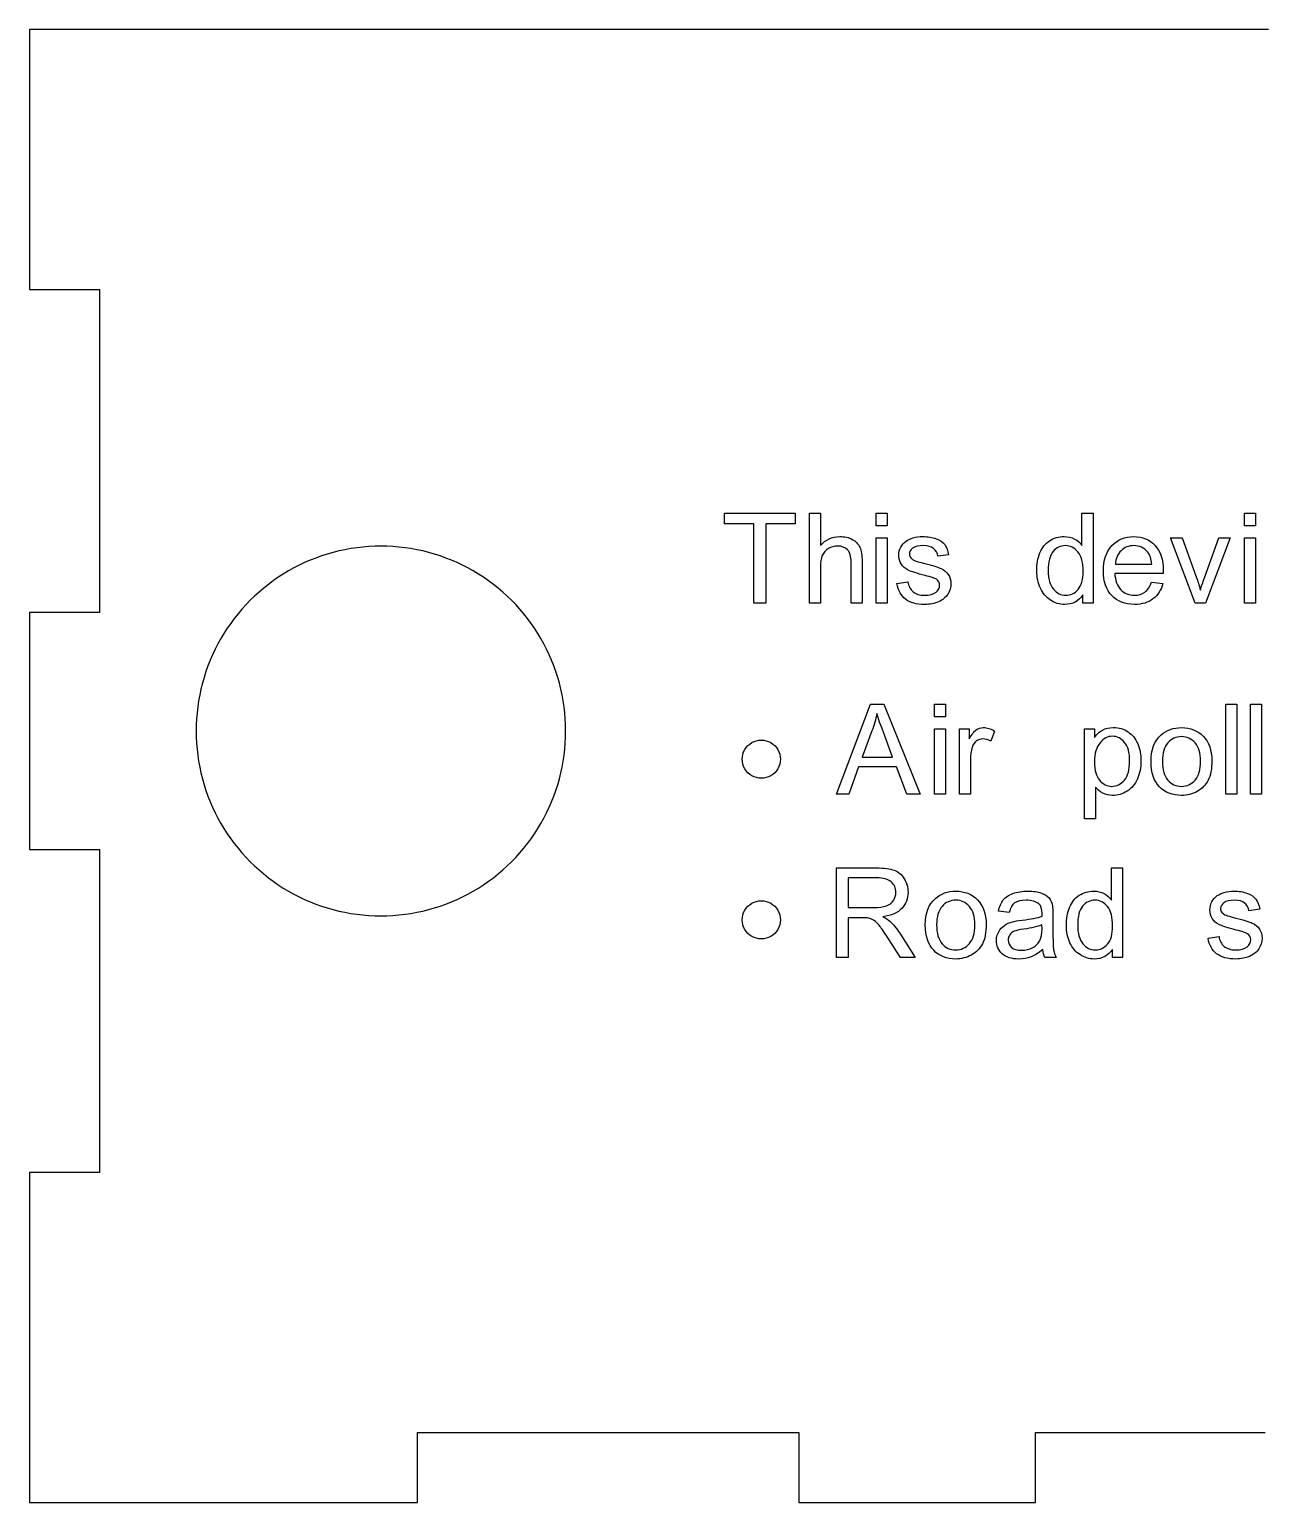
# Model space of a CAD drawing. Extents: x 42.8 to 139, y 87.8 to 151.
# Drawn here: x 42.8 to 95.8, y 87.8 to 151 of the extents above; entities that cross this region are included whole.
import ezdxf

# ---------------------------------------------------------------- set-up
doc = ezdxf.new("R2010")
doc.units = 0
doc.layers.get('0').update_dxf_attribs({"linetype": 'CONTINUOUS'})

msp = doc.modelspace()

# ---------------------------------------------------------------- linework, layer by layer
at = {"color": 7}
for p, q in [((59.340089, 150.981261), (42.840212, 150.981261)), ((42.840212, 150.981261), (42.840212, 139.831365)), ((75.989967, 150.981283), (59.340089, 150.981283)), ((59.340089, 150.981283), (59.340089, 150.981261)), ((75.989967, 150.981261), (75.989967, 150.981283)), ((85.839893, 150.981261), (75.989967, 150.981261)), ((95.989819, 150.981283), (85.839893, 150.981283)), ((85.839893, 150.981283), (85.839893, 150.981261)), ((42.840212, 139.831365), (45.840189, 139.831365)), ((45.840189, 139.831365), (45.840189, 125.981468)), ((45.840189, 125.981468), (42.840212, 125.981468)), ((42.840212, 125.981468), (42.840212, 115.831542)), ((42.840212, 115.831542), (45.840189, 115.831542)), ((45.840189, 115.831542), (45.840189, 101.981646)), ((45.840189, 101.981646), (42.840212, 101.981646)), ((42.840212, 101.981646), (42.840212, 87.83175)), ((59.490089, 87.83175), (59.490089, 90.831727)), ((59.490089, 90.831727), (75.839967, 90.831727)), ((75.839967, 90.831727), (75.839967, 87.83175)), ((85.989893, 87.83175), (85.989893, 90.831727)), ((85.989893, 90.831727), (95.839819, 90.831727)), ((42.840212, 87.83175), (59.490089, 87.83175)), ((75.839967, 87.83175), (85.989893, 87.83175))]:
    msp.add_line(p, q, dxfattribs=at)
at = {"color": 0}
for p, q in [((72.649415, 129.782929), (72.649415, 130.238929)), ((72.649415, 130.238929), (75.691415, 130.238929)), ((75.691415, 130.238929), (75.691415, 129.782929)), ((76.295415, 126.392929), (76.295415, 130.238929)), ((76.295415, 130.238929), (76.769415, 130.238929)), ((76.769415, 130.238929), (76.769415, 128.858929)), ((79.161415, 129.698929), (79.161415, 130.238929)), ((79.161415, 130.238929), (79.635415, 130.238929)), ((79.635415, 130.238929), (79.635415, 129.698929)), ((87.987415, 128.858929), (87.987415, 130.238929)), ((87.987415, 130.238929), (88.461415, 130.238929)), ((88.461415, 130.238929), (88.461415, 126.392929)), ((94.953415, 129.698929), (94.953415, 130.238929)), ((94.953415, 130.238929), (95.427415, 130.238929)), ((95.427415, 130.238929), (95.427415, 129.698929)), ((73.915415, 129.782929), (72.649415, 129.782929)), ((73.915415, 126.392929), (73.915415, 129.782929)), ((74.425415, 129.782929), (74.425415, 126.392929)), ((75.691415, 129.782929), (74.425415, 129.782929)), ((79.635415, 129.698929), (79.161415, 129.698929)), ((95.427415, 129.698929), (94.953415, 129.698929)), ((79.161415, 126.392929), (79.161415, 129.182929)), ((79.161415, 129.182929), (79.635415, 129.182929)), ((79.635415, 129.182929), (79.635415, 126.392929)), ((92.837415, 126.392929), (91.787415, 129.182929)), ((91.787415, 129.182929), (92.291415, 129.182929)), ((92.291415, 129.182929), (92.891415, 127.514929)), ((93.245415, 127.478929), (93.863415, 129.182929)), ((94.349415, 129.182929), (93.293415, 126.392929)), ((93.863415, 129.182929), (94.349415, 129.182929)), ((94.953415, 126.392929), (94.953415, 129.182929)), ((94.953415, 129.182929), (95.427415, 129.182929)), ((95.427415, 129.182929), (95.427415, 126.392929)), ((82.267415, 128.462929), (81.805415, 128.402929)), ((76.769415, 127.916929), (76.769415, 126.392929)), ((78.083415, 126.392929), (78.083415, 128.156929)), ((78.557415, 128.156929), (78.557415, 126.392929)), ((91.477415, 127.664929), (89.395415, 127.664929)), ((89.419415, 128.054929), (90.979415, 128.054929)), ((80.053415, 127.226929), (80.521415, 127.298929)), ((90.973415, 127.292929), (91.459415, 127.232929)), ((74.425415, 126.392929), (73.915415, 126.392929)), ((76.769415, 126.392929), (76.295415, 126.392929)), ((78.557415, 126.392929), (78.083415, 126.392929)), ((79.635415, 126.392929), (79.161415, 126.392929)), ((88.023415, 126.392929), (88.023415, 126.746929)), ((88.461415, 126.392929), (88.023415, 126.392929)), ((93.293415, 126.392929), (92.837415, 126.392929)), ((95.427415, 126.392929), (94.953415, 126.392929)), ((77.453616, 118.204157), (78.923616, 122.050157)), ((78.923616, 122.050157), (79.481616, 122.050157)), ((79.481616, 122.050157), (81.053616, 118.204157)), ((81.659549, 121.510157), (81.659549, 122.050157)), ((81.659549, 122.050157), (82.133549, 122.050157)), ((82.133549, 122.050157), (82.133549, 121.510157)), ((94.151616, 118.204157), (94.151616, 122.050157)), ((94.151616, 122.050157), (94.625616, 122.050157)), ((94.625616, 122.050157), (94.625616, 118.204157)), ((95.217616, 118.204157), (95.217616, 122.050157)), ((95.217616, 122.050157), (95.691616, 122.050157)), ((95.691616, 122.050157), (95.691616, 118.204157)), ((82.133549, 121.510157), (81.659549, 121.510157)), ((78.977616, 120.910157), (78.557616, 119.782157)), ((79.865616, 119.782157), (79.469616, 120.850157)), ((81.657616, 118.204157), (81.657616, 120.994157)), ((81.657616, 120.994157), (82.131616, 120.994157)), ((82.131616, 120.994157), (82.131616, 118.204157)), ((82.729616, 118.204157), (82.729616, 120.994157)), ((82.729616, 120.994157), (83.155616, 120.994157)), ((83.155616, 120.994157), (83.155616, 120.568157)), ((84.241616, 120.904157), (84.073616, 120.472157)), ((88.095616, 117.136157), (88.095616, 120.994157)), ((88.095616, 120.994157), (88.527616, 120.994157)), ((88.527616, 120.994157), (88.527616, 120.628157)), ((78.407616, 119.368157), (77.993616, 118.204157)), ((80.027616, 119.368157), (78.407616, 119.368157)), ((78.557616, 119.782157), (79.865616, 119.782157)), ((80.471616, 118.204157), (80.027616, 119.368157)), ((83.203616, 119.662157), (83.203616, 118.204157)), ((77.993616, 118.204157), (77.453616, 118.204157)), ((81.053616, 118.204157), (80.471616, 118.204157)), ((82.131616, 118.204157), (81.657616, 118.204157)), ((83.203616, 118.204157), (82.729616, 118.204157)), ((88.569616, 118.498157), (88.569616, 117.136157)), ((94.625616, 118.204157), (94.151616, 118.204157)), ((95.691616, 118.204157), (95.217616, 118.204157)), ((88.569616, 117.136157), (88.095616, 117.136157)), ((77.453616, 111.192742), (77.453616, 115.038742)), ((77.453616, 115.038742), (79.157616, 115.038742)), ((89.255616, 113.658742), (89.255616, 115.038742)), ((89.255616, 115.038742), (89.729616, 115.038742)), ((89.729616, 115.038742), (89.729616, 111.192742)), ((79.181616, 114.612742), (77.963616, 114.612742)), ((77.963616, 114.612742), (77.963616, 113.340742)), ((77.963616, 113.340742), (79.055616, 113.340742)), ((84.865616, 113.124742), (84.403616, 113.184742)), ((95.611616, 113.262742), (95.149616, 113.202742)), ((77.963616, 112.902742), (77.963616, 111.192742)), ((78.551616, 112.902742), (77.963616, 112.902742)), ((86.275616, 112.416742), (86.263616, 112.590742)), ((86.743616, 112.992742), (86.743616, 112.362742)), ((80.201616, 111.192742), (79.691616, 111.996742)), ((80.171616, 112.242742), (80.837616, 111.192742)), ((93.397616, 112.026742), (93.865616, 112.098742)), ((77.963616, 111.192742), (77.453616, 111.192742)), ((80.837616, 111.192742), (80.201616, 111.192742)), ((86.887616, 111.192742), (86.401616, 111.192742)), ((89.291616, 111.192742), (89.291616, 111.546742)), ((89.729616, 111.192742), (89.291616, 111.192742))]:
    msp.add_line(p, q, dxfattribs=at)
at = {"color": 4}
for points in [[(57.915189, 128.831283), (56.531695, 128.832795), (55.150075, 128.462591), (53.952689, 127.769534)], [(61.877689, 127.769534), (60.680304, 128.462591), (59.298684, 128.832795), (57.915189, 128.831283)], [(53.952689, 127.769534), (52.753792, 127.079096), (51.742376, 126.06768), (51.051938, 124.868783)], [(64.778441, 124.868783), (64.088002, 126.06768), (63.076587, 127.079096), (61.877689, 127.769534)], [(51.051938, 124.868783), (50.358882, 123.671397), (49.988678, 122.289778), (49.990189, 120.906283)], [(65.840189, 120.906283), (65.841701, 122.289778), (65.471497, 123.671397), (64.778441, 124.868783)], [(49.990189, 120.906283), (49.988678, 119.522788), (50.358882, 118.141169), (51.051938, 116.943783)], [(64.778441, 116.943783), (65.471497, 118.141169), (65.841701, 119.522788), (65.840189, 120.906283)], [(51.051938, 116.943783), (51.742376, 115.744886), (52.753792, 114.73347), (53.952689, 114.043032)], [(61.877689, 114.043032), (63.076587, 114.73347), (64.088002, 115.744886), (64.778441, 116.943783)], [(53.952689, 114.043032), (55.150075, 113.349975), (56.531695, 112.979771), (57.915189, 112.981283)], [(57.915189, 112.981283), (59.298684, 112.979771), (60.680304, 113.349975), (61.877689, 114.043032)]]:
    msp.add_open_spline(points, degree=3, dxfattribs=at)
at = {"color": 0}
for points in [[(76.769415, 128.858929), (76.985415, 129.110929), (77.261415, 129.242929), (77.597415, 129.242929)], [(77.501415, 128.834929), (77.363415, 128.834929), (77.231415, 128.798929), (77.111415, 128.726929)], [(77.933415, 128.672929), (77.831415, 128.780929), (77.687415, 128.834929), (77.501415, 128.834929)], [(77.597415, 129.242929), (77.801415, 129.242929), (77.981415, 129.206929), (78.137415, 129.122929)], [(78.137415, 129.122929), (78.281415, 129.038929), (78.389415, 128.924929), (78.461415, 128.780929)], [(80.215415, 128.786929), (80.275415, 128.888929), (80.353415, 128.978929), (80.449415, 129.050929)], [(80.449415, 129.050929), (80.521415, 129.098929), (80.617415, 129.146929), (80.749415, 129.188929)], [(81.193415, 128.852929), (80.977415, 128.852929), (80.821415, 128.816929), (80.725415, 128.744929)], [(80.749415, 129.188929), (80.875415, 129.224929), (81.013415, 129.242929), (81.157415, 129.242929)], [(81.157415, 129.242929), (81.373415, 129.242929), (81.571415, 129.212929), (81.739415, 129.146929)], [(81.619415, 128.732929), (81.523415, 128.810929), (81.379415, 128.852929), (81.193415, 128.852929)], [(81.739415, 129.146929), (81.901415, 129.086929), (82.021415, 129.002929), (82.105415, 128.894929)], [(82.105415, 128.894929), (82.183415, 128.786929), (82.237415, 128.642929), (82.267415, 128.462929)], [(86.187415, 128.540929), (86.277415, 128.768929), (86.415415, 128.942929), (86.601415, 129.062929)], [(86.601415, 129.062929), (86.781415, 129.182929), (86.991415, 129.242929), (87.219415, 129.242929)], [(87.273415, 128.852929), (87.063415, 128.852929), (86.889415, 128.768929), (86.745415, 128.594929)], [(87.219415, 129.242929), (87.387415, 129.242929), (87.537415, 129.206929), (87.669415, 129.134929)], [(87.813415, 128.582929), (87.669415, 128.762929), (87.489415, 128.852929), (87.273415, 128.852929)], [(87.669415, 129.134929), (87.801415, 129.068929), (87.903415, 128.978929), (87.987415, 128.858929)], [(88.909415, 127.766929), (88.909415, 128.234929), (89.029415, 128.594929), (89.269415, 128.852929)], [(89.269415, 128.852929), (89.509415, 129.110929), (89.827415, 129.242929), (90.211415, 129.242929)], [(90.211415, 128.852929), (89.995415, 128.852929), (89.815415, 128.780929), (89.665415, 128.636929)], [(90.211415, 129.242929), (90.583415, 129.242929), (90.883415, 129.116929), (91.123415, 128.864929)], [(90.799415, 128.582929), (90.649415, 128.762929), (90.451415, 128.852929), (90.211415, 128.852929)], [(91.123415, 128.864929), (91.357415, 128.612929), (91.477415, 128.252929), (91.477415, 127.790929)], [(76.847415, 128.432929), (76.799415, 128.312929), (76.769415, 128.138929), (76.769415, 127.916929)], [(77.111415, 128.726929), (76.991415, 128.654929), (76.901415, 128.558929), (76.847415, 128.432929)], [(78.083415, 128.156929), (78.083415, 128.390929), (78.035415, 128.564929), (77.933415, 128.672929)], [(78.461415, 128.780929), (78.521415, 128.642929), (78.557415, 128.432929), (78.557415, 128.156929)], [(80.131415, 128.438929), (80.131415, 128.558929), (80.155415, 128.678929), (80.215415, 128.786929)], [(80.233415, 128.066929), (80.167415, 128.174929), (80.131415, 128.300929), (80.131415, 128.438929)], [(80.725415, 128.744929), (80.635415, 128.672929), (80.587415, 128.588929), (80.587415, 128.492929)], [(80.587415, 128.492929), (80.587415, 128.432929), (80.605415, 128.378929), (80.647415, 128.330929)], [(80.647415, 128.330929), (80.683415, 128.282929), (80.743415, 128.240929), (80.827415, 128.204929)], [(80.827415, 128.204929), (80.875415, 128.192929), (81.013415, 128.150929), (81.247415, 128.084929)], [(81.805415, 128.402929), (81.787415, 128.540929), (81.727415, 128.648929), (81.619415, 128.732929)], [(86.049415, 127.784929), (86.049415, 128.060929), (86.091415, 128.312929), (86.187415, 128.540929)], [(86.745415, 128.594929), (86.607415, 128.426929), (86.535415, 128.156929), (86.535415, 127.784929)], [(88.035415, 127.748929), (88.035415, 128.126929), (87.963415, 128.402929), (87.813415, 128.582929)], [(89.665415, 128.636929), (89.521415, 128.492929), (89.437415, 128.300929), (89.419415, 128.054929)], [(90.979415, 128.054929), (90.961415, 128.282929), (90.901415, 128.462929), (90.799415, 128.582929)], [(80.539415, 127.802929), (80.407415, 127.862929), (80.305415, 127.952929), (80.233415, 128.066929)], [(81.259415, 127.574929), (80.911415, 127.658929), (80.671415, 127.736929), (80.539415, 127.802929)], [(81.247415, 128.084929), (81.583415, 128.000929), (81.817415, 127.928929), (81.949415, 127.868929)], [(81.745415, 127.412929), (81.685415, 127.454929), (81.523415, 127.508929), (81.259415, 127.574929)], [(81.949415, 127.868929), (82.081415, 127.808929), (82.183415, 127.724929), (82.255415, 127.616929)], [(82.255415, 127.616929), (82.327415, 127.508929), (82.369415, 127.376929), (82.369415, 127.214929)], [(86.205415, 127.028929), (86.103415, 127.244929), (86.049415, 127.496929), (86.049415, 127.784929)], [(86.535415, 127.784929), (86.535415, 127.430929), (86.607415, 127.166929), (86.763415, 126.986929)], [(87.819415, 126.974929), (87.963415, 127.142929), (88.035415, 127.400929), (88.035415, 127.748929)], [(89.269415, 126.710929), (89.029415, 126.956929), (88.909415, 127.310929), (88.909415, 127.766929)], [(89.395415, 127.664929), (89.407415, 127.364929), (89.497415, 127.130929), (89.653415, 126.962929)], [(91.477415, 127.790929), (91.477415, 127.766929), (91.477415, 127.724929), (91.477415, 127.664929)], [(80.419415, 126.560929), (80.227415, 126.704929), (80.107415, 126.926929), (80.053415, 127.226929)], [(80.521415, 127.298929), (80.545415, 127.118929), (80.623415, 126.974929), (80.743415, 126.872929)], [(81.727415, 126.854929), (81.829415, 126.938929), (81.883415, 127.046929), (81.883415, 127.166929)], [(81.883415, 127.166929), (81.883415, 127.268929), (81.841415, 127.352929), (81.745415, 127.412929)], [(82.369415, 127.214929), (82.369415, 127.058929), (82.327415, 126.914929), (82.231415, 126.770929)], [(86.637415, 126.518929), (86.451415, 126.638929), (86.307415, 126.806929), (86.205415, 127.028929)], [(86.763415, 126.986929), (86.907415, 126.812929), (87.087415, 126.722929), (87.291415, 126.722929)], [(87.291415, 126.722929), (87.495415, 126.722929), (87.675415, 126.806929), (87.819415, 126.974929)], [(89.653415, 126.962929), (89.809415, 126.806929), (90.001415, 126.722929), (90.241415, 126.722929)], [(90.685415, 126.860929), (90.805415, 126.944929), (90.901415, 127.088929), (90.973415, 127.292929)], [(91.459415, 127.232929), (91.387415, 126.950929), (91.243415, 126.728929), (91.033415, 126.566929)], [(92.891415, 127.514929), (92.951415, 127.334929), (93.011415, 127.142929), (93.071415, 126.950929)], [(93.071415, 126.950929), (93.107415, 127.094929), (93.167415, 127.274929), (93.245415, 127.478929)], [(81.247415, 126.332929), (80.887415, 126.332929), (80.611415, 126.404929), (80.419415, 126.560929)], [(80.743415, 126.872929), (80.857415, 126.776929), (81.025415, 126.722929), (81.241415, 126.722929)], [(81.241415, 126.722929), (81.457415, 126.722929), (81.619415, 126.764929), (81.727415, 126.854929)], [(81.835415, 126.446929), (81.661415, 126.374929), (81.463415, 126.332929), (81.247415, 126.332929)], [(82.231415, 126.770929), (82.141415, 126.632929), (82.009415, 126.524929), (81.835415, 126.446929)], [(87.243415, 126.332929), (87.027415, 126.332929), (86.823415, 126.392929), (86.637415, 126.518929)], [(88.023415, 126.746929), (87.849415, 126.470929), (87.591415, 126.332929), (87.243415, 126.332929)], [(90.235415, 126.332929), (89.827415, 126.332929), (89.509415, 126.458929), (89.269415, 126.710929)], [(91.033415, 126.566929), (90.829415, 126.410929), (90.559415, 126.332929), (90.235415, 126.332929)], [(90.241415, 126.722929), (90.409415, 126.722929), (90.559415, 126.764929), (90.685415, 126.860929)], [(79.193616, 121.654157), (79.139616, 121.402157), (79.067616, 121.156157), (78.977616, 120.910157)], [(79.469616, 120.850157), (79.349616, 121.174157), (79.253616, 121.438157), (79.193616, 121.654157)], [(83.155616, 120.568157), (83.263616, 120.766157), (83.359616, 120.898157), (83.455616, 120.958157)], [(83.455616, 120.958157), (83.545616, 121.018157), (83.647616, 121.054157), (83.755616, 121.054157)], [(83.755616, 121.054157), (83.911616, 121.054157), (84.073616, 121.006157), (84.241616, 120.904157)], [(88.527616, 120.628157), (88.623616, 120.766157), (88.737616, 120.874157), (88.869616, 120.946157)], [(89.289616, 120.682157), (89.091616, 120.682157), (88.917616, 120.592157), (88.761616, 120.400157)], [(88.869616, 120.946157), (88.995616, 121.018157), (89.151616, 121.054157), (89.337616, 121.054157)], [(89.817616, 120.418157), (89.673616, 120.592157), (89.493616, 120.682157), (89.289616, 120.682157)], [(89.337616, 121.054157), (89.571616, 121.054157), (89.781616, 120.994157), (89.967616, 120.868157)], [(89.967616, 120.868157), (90.147616, 120.748157), (90.285616, 120.580157), (90.381616, 120.352157)], [(90.949616, 119.602157), (90.949616, 120.112157), (91.093616, 120.490157), (91.381616, 120.742157)], [(91.381616, 120.742157), (91.621616, 120.946157), (91.909616, 121.054157), (92.257616, 121.054157)], [(92.257616, 120.664157), (92.023616, 120.664157), (91.825616, 120.580157), (91.669616, 120.400157)], [(92.257616, 121.054157), (92.635616, 121.054157), (92.947616, 120.928157), (93.193616, 120.676157)], [(92.839616, 120.400157), (92.683616, 120.574157), (92.491616, 120.664157), (92.257616, 120.664157)], [(93.193616, 120.676157), (93.433616, 120.430157), (93.559616, 120.082157), (93.559616, 119.638157)], [(73.413655, 119.698716), (73.413498, 119.841848), (73.451798, 119.984786), (73.5235, 120.108663)], [(73.5235, 120.108663), (73.59493, 120.232697), (73.699568, 120.337335), (73.823602, 120.408766)], [(73.823602, 120.408766), (73.94748, 120.480467), (74.090418, 120.518767), (74.233549, 120.518611)], [(74.233549, 120.518611), (74.376681, 120.518767), (74.519619, 120.480467), (74.643497, 120.408766)], [(74.643497, 120.408766), (74.767531, 120.337335), (74.872169, 120.232697), (74.943599, 120.108663)], [(74.943599, 120.108663), (75.0153, 119.984786), (75.0536, 119.841848), (75.053444, 119.698716)], [(83.281616, 120.214157), (83.233616, 120.046157), (83.203616, 119.866157), (83.203616, 119.662157)], [(83.455616, 120.472157), (83.377616, 120.412157), (83.317616, 120.328157), (83.281616, 120.214157)], [(83.731616, 120.568157), (83.629616, 120.568157), (83.539616, 120.538157), (83.455616, 120.472157)], [(84.073616, 120.472157), (83.965616, 120.532157), (83.851616, 120.568157), (83.731616, 120.568157)], [(88.761616, 120.400157), (88.605616, 120.214157), (88.527616, 119.944157), (88.527616, 119.584157)], [(90.033616, 119.620157), (90.033616, 119.974157), (89.961616, 120.238157), (89.817616, 120.418157)], [(90.381616, 120.352157), (90.471616, 120.130157), (90.519616, 119.884157), (90.519616, 119.620157)], [(91.669616, 120.400157), (91.513616, 120.226157), (91.435616, 119.962157), (91.435616, 119.602157)], [(93.073616, 119.614157), (93.073616, 119.956157), (92.995616, 120.220157), (92.839616, 120.400157)], [(73.5235, 119.288769), (73.451798, 119.412646), (73.413498, 119.555584), (73.413655, 119.698716)], [(75.053444, 119.698716), (75.0536, 119.555584), (75.0153, 119.412646), (74.943599, 119.288769)], [(88.527616, 119.584157), (88.527616, 119.224157), (88.599616, 118.960157), (88.743616, 118.792157)], [(89.811616, 118.798157), (89.955616, 118.978157), (90.033616, 119.248157), (90.033616, 119.620157)], [(90.519616, 119.620157), (90.519616, 119.338157), (90.471616, 119.080157), (90.363616, 118.852157)], [(91.309616, 118.516157), (91.069616, 118.768157), (90.949616, 119.128157), (90.949616, 119.602157)], [(91.435616, 119.602157), (91.435616, 119.248157), (91.513616, 118.978157), (91.669616, 118.798157)], [(92.839616, 118.804157), (92.995616, 118.978157), (93.073616, 119.248157), (93.073616, 119.614157)], [(93.559616, 119.638157), (93.559616, 119.278157), (93.505616, 118.996157), (93.397616, 118.792157)], [(73.823602, 118.988666), (73.699568, 119.060097), (73.59493, 119.164735), (73.5235, 119.288769)], [(74.233549, 118.878821), (74.090418, 118.878665), (73.94748, 118.916965), (73.823602, 118.988666)], [(74.643497, 118.988666), (74.519619, 118.916965), (74.376681, 118.878665), (74.233549, 118.878821)], [(74.943599, 119.288769), (74.872169, 119.164735), (74.767531, 119.060097), (74.643497, 118.988666)], [(88.743616, 118.792157), (88.887616, 118.624157), (89.061616, 118.534157), (89.271616, 118.534157)], [(89.271616, 118.534157), (89.475616, 118.534157), (89.655616, 118.618157), (89.811616, 118.798157)], [(90.363616, 118.852157), (90.267616, 118.624157), (90.117616, 118.450157), (89.919616, 118.324157)], [(91.669616, 118.798157), (91.825616, 118.624157), (92.017616, 118.534157), (92.257616, 118.534157)], [(92.257616, 118.534157), (92.485616, 118.534157), (92.683616, 118.624157), (92.839616, 118.804157)], [(93.397616, 118.792157), (93.289616, 118.588157), (93.133616, 118.432157), (92.929616, 118.312157)], [(88.875616, 118.246157), (88.755616, 118.306157), (88.653616, 118.390157), (88.569616, 118.498157)], [(89.301616, 118.144157), (89.145616, 118.144157), (89.007616, 118.174157), (88.875616, 118.246157)], [(89.919616, 118.324157), (89.727616, 118.204157), (89.517616, 118.144157), (89.301616, 118.144157)], [(92.257616, 118.144157), (91.867616, 118.144157), (91.549616, 118.264157), (91.309616, 118.516157)], [(92.929616, 118.312157), (92.725616, 118.204157), (92.497616, 118.144157), (92.257616, 118.144157)], [(79.157616, 115.038742), (79.499616, 115.038742), (79.757616, 115.008742), (79.937616, 114.936742)], [(79.937616, 114.936742), (80.117616, 114.870742), (80.255616, 114.750742), (80.363616, 114.570742)], [(79.805616, 114.438742), (79.673616, 114.552742), (79.469616, 114.612742), (79.181616, 114.612742)], [(80.003616, 113.988742), (80.003616, 114.168742), (79.937616, 114.318742), (79.805616, 114.438742)], [(80.363616, 114.570742), (80.471616, 114.396742), (80.525616, 114.204742), (80.525616, 113.988742)], [(79.901616, 113.640742), (79.967616, 113.748742), (80.003616, 113.862742), (80.003616, 113.988742)], [(80.525616, 113.988742), (80.525616, 113.718742), (80.441616, 113.490742), (80.261616, 113.298742)], [(81.267616, 112.590742), (81.267616, 113.100742), (81.411616, 113.478742), (81.699616, 113.730742)], [(81.699616, 113.730742), (81.939616, 113.934742), (82.227616, 114.042742), (82.575616, 114.042742)], [(82.575616, 114.042742), (82.953616, 114.042742), (83.265616, 113.916742), (83.511616, 113.664742)], [(84.613616, 113.664742), (84.709616, 113.784742), (84.847616, 113.874742), (85.027616, 113.946742)], [(85.027616, 113.946742), (85.207616, 114.006742), (85.423616, 114.042742), (85.663616, 114.042742)], [(85.663616, 114.042742), (85.903616, 114.042742), (86.095616, 114.018742), (86.245616, 113.958742)], [(86.245616, 113.958742), (86.389616, 113.904742), (86.503616, 113.832742), (86.575616, 113.748742)], [(86.575616, 113.748742), (86.641616, 113.664742), (86.689616, 113.556742), (86.719616, 113.424742)], [(87.455616, 113.340742), (87.545616, 113.568742), (87.683616, 113.742742), (87.869616, 113.862742)], [(87.869616, 113.862742), (88.049616, 113.982742), (88.259616, 114.042742), (88.487616, 114.042742)], [(88.487616, 114.042742), (88.655616, 114.042742), (88.805616, 114.006742), (88.937616, 113.934742)], [(88.937616, 113.934742), (89.069616, 113.868742), (89.171616, 113.778742), (89.255616, 113.658742)], [(93.559616, 113.586742), (93.619616, 113.688742), (93.697616, 113.778742), (93.793616, 113.850742)], [(93.793616, 113.850742), (93.865616, 113.898742), (93.961616, 113.946742), (94.093616, 113.988742)], [(94.093616, 113.988742), (94.219616, 114.024742), (94.357616, 114.042742), (94.501616, 114.042742)], [(94.501616, 114.042742), (94.717616, 114.042742), (94.915616, 114.012742), (95.083616, 113.946742)], [(95.083616, 113.946742), (95.245616, 113.886742), (95.365616, 113.802742), (95.449616, 113.694742)], [(95.449616, 113.694742), (95.527616, 113.586742), (95.581616, 113.442742), (95.611616, 113.262742)], [(73.413655, 112.811155), (73.413498, 112.954287), (73.451798, 113.097224), (73.5235, 113.221102)], [(73.5235, 113.221102), (73.59493, 113.345136), (73.699568, 113.449774), (73.823602, 113.521204)], [(73.823602, 113.521204), (73.94748, 113.592906), (74.090418, 113.631206), (74.233549, 113.631049)], [(74.233549, 113.631049), (74.376681, 113.631206), (74.519619, 113.592906), (74.643497, 113.521204)], [(74.643497, 113.521204), (74.767531, 113.449774), (74.872169, 113.345136), (74.943599, 113.221102)], [(74.943599, 113.221102), (75.0153, 113.097224), (75.0536, 112.954287), (75.053444, 112.811155)], [(79.055616, 113.340742), (79.283616, 113.340742), (79.469616, 113.364742), (79.601616, 113.412742)], [(80.261616, 113.298742), (80.087616, 113.118742), (79.817616, 112.998742), (79.445616, 112.944742)], [(79.601616, 113.412742), (79.733616, 113.460742), (79.829616, 113.532742), (79.901616, 113.640742)], [(81.987616, 113.388742), (81.831616, 113.214742), (81.753616, 112.950742), (81.753616, 112.590742)], [(82.575616, 113.652742), (82.341616, 113.652742), (82.143616, 113.568742), (81.987616, 113.388742)], [(83.157616, 113.388742), (83.001616, 113.562742), (82.809616, 113.652742), (82.575616, 113.652742)], [(83.391616, 112.602742), (83.391616, 112.944742), (83.313616, 113.208742), (83.157616, 113.388742)], [(83.511616, 113.664742), (83.751616, 113.418742), (83.877616, 113.070742), (83.877616, 112.626742)], [(84.403616, 113.184742), (84.445616, 113.376742), (84.517616, 113.538742), (84.613616, 113.664742)], [(85.099616, 113.538742), (84.997616, 113.460742), (84.919616, 113.322742), (84.865616, 113.124742)], [(85.597616, 113.652742), (85.375616, 113.652742), (85.207616, 113.616742), (85.099616, 113.538742)], [(86.143616, 113.490742), (86.023616, 113.598742), (85.837616, 113.652742), (85.597616, 113.652742)], [(86.275616, 113.088742), (86.275616, 113.280742), (86.233616, 113.412742), (86.143616, 113.490742)], [(86.275616, 112.962742), (86.275616, 113.022742), (86.275616, 113.064742), (86.275616, 113.088742)], [(86.719616, 113.424742), (86.731616, 113.346742), (86.743616, 113.202742), (86.743616, 112.992742)], [(87.317616, 112.584742), (87.317616, 112.860742), (87.359616, 113.112742), (87.455616, 113.340742)], [(88.013616, 113.394742), (87.875616, 113.226742), (87.803616, 112.956742), (87.803616, 112.584742)], [(88.541616, 113.652742), (88.331616, 113.652742), (88.157616, 113.568742), (88.013616, 113.394742)], [(89.081616, 113.382742), (88.937616, 113.562742), (88.757616, 113.652742), (88.541616, 113.652742)], [(89.303616, 112.548742), (89.303616, 112.926742), (89.231616, 113.202742), (89.081616, 113.382742)], [(93.475616, 113.238742), (93.475616, 113.358742), (93.499616, 113.478742), (93.559616, 113.586742)], [(93.577616, 112.866742), (93.511616, 112.974742), (93.475616, 113.100742), (93.475616, 113.238742)], [(94.069616, 113.544742), (93.979616, 113.472742), (93.931616, 113.388742), (93.931616, 113.292742)], [(93.931616, 113.292742), (93.931616, 113.232742), (93.949616, 113.178742), (93.991616, 113.130742)], [(93.991616, 113.130742), (94.027616, 113.082742), (94.087616, 113.040742), (94.171616, 113.004742)], [(94.537616, 113.652742), (94.321616, 113.652742), (94.165616, 113.616742), (94.069616, 113.544742)], [(94.963616, 113.532742), (94.867616, 113.610742), (94.723616, 113.652742), (94.537616, 113.652742)], [(95.149616, 113.202742), (95.131616, 113.340742), (95.071616, 113.448742), (94.963616, 113.532742)], [(73.5235, 112.401207), (73.451798, 112.525085), (73.413498, 112.668023), (73.413655, 112.811155)], [(75.053444, 112.811155), (75.0536, 112.668023), (75.0153, 112.525085), (74.943599, 112.401207)], [(78.833616, 112.884742), (78.779616, 112.896742), (78.683616, 112.902742), (78.551616, 112.902742)], [(79.067616, 112.782742), (78.995616, 112.830742), (78.917616, 112.860742), (78.833616, 112.884742)], [(79.325616, 112.524742), (79.229616, 112.644742), (79.145616, 112.734742), (79.067616, 112.782742)], [(79.691616, 111.996742), (79.547616, 112.224742), (79.421616, 112.398742), (79.325616, 112.524742)], [(79.445616, 112.944742), (79.577616, 112.884742), (79.679616, 112.818742), (79.751616, 112.752742)], [(79.751616, 112.752742), (79.895616, 112.620742), (80.039616, 112.446742), (80.171616, 112.242742)], [(81.627616, 111.504742), (81.387616, 111.756742), (81.267616, 112.116742), (81.267616, 112.590742)], [(81.753616, 112.590742), (81.753616, 112.236742), (81.831616, 111.966742), (81.987616, 111.786742)], [(83.157616, 111.792742), (83.313616, 111.966742), (83.391616, 112.236742), (83.391616, 112.602742)], [(83.877616, 112.626742), (83.877616, 112.266742), (83.823616, 111.984742), (83.715616, 111.780742)], [(84.415616, 112.302742), (84.475616, 112.410742), (84.553616, 112.500742), (84.661616, 112.572742)], [(84.661616, 112.572742), (84.757616, 112.638742), (84.871616, 112.692742), (85.003616, 112.728742)], [(85.003616, 112.728742), (85.093616, 112.752742), (85.231616, 112.776742), (85.423616, 112.800742)], [(85.489616, 112.410742), (85.297616, 112.386742), (85.159616, 112.356742), (85.075616, 112.320742)], [(85.423616, 112.800742), (85.807616, 112.842742), (86.089616, 112.896742), (86.275616, 112.962742)], [(86.263616, 112.590742), (86.095616, 112.524742), (85.837616, 112.464742), (85.489616, 112.410742)], [(86.197616, 111.948742), (86.245616, 112.056742), (86.275616, 112.212742), (86.275616, 112.416742)], [(87.473616, 111.828742), (87.371616, 112.044742), (87.317616, 112.296742), (87.317616, 112.584742)], [(87.803616, 112.584742), (87.803616, 112.230742), (87.875616, 111.966742), (88.031616, 111.786742)], [(89.087616, 111.774742), (89.231616, 111.942742), (89.303616, 112.200742), (89.303616, 112.548742)], [(93.883616, 112.602742), (93.751616, 112.662742), (93.649616, 112.752742), (93.577616, 112.866742)], [(94.603616, 112.374742), (94.255616, 112.458742), (94.015616, 112.536742), (93.883616, 112.602742)], [(94.171616, 113.004742), (94.219616, 112.992742), (94.357616, 112.950742), (94.591616, 112.884742)], [(94.591616, 112.884742), (94.927616, 112.800742), (95.161616, 112.728742), (95.293616, 112.668742)], [(95.293616, 112.668742), (95.425616, 112.608742), (95.527616, 112.524742), (95.599616, 112.416742)], [(95.599616, 112.416742), (95.671616, 112.308742), (95.713616, 112.176742), (95.713616, 112.014742)], [(73.823602, 112.101105), (73.699568, 112.172536), (73.59493, 112.277173), (73.5235, 112.401207)], [(74.233549, 111.99126), (74.090418, 111.991104), (73.94748, 112.029404), (73.823602, 112.101105)], [(74.643497, 112.101105), (74.519619, 112.029404), (74.376681, 111.991104), (74.233549, 111.99126)], [(74.943599, 112.401207), (74.872169, 112.277173), (74.767531, 112.172536), (74.643497, 112.101105)], [(81.987616, 111.786742), (82.143616, 111.612742), (82.335616, 111.522742), (82.575616, 111.522742)], [(82.575616, 111.522742), (82.803616, 111.522742), (83.001616, 111.612742), (83.157616, 111.792742)], [(83.715616, 111.780742), (83.607616, 111.576742), (83.451616, 111.420742), (83.247616, 111.300742)], [(84.319616, 111.930742), (84.319616, 112.062742), (84.349616, 112.188742), (84.415616, 112.302742)], [(84.565616, 111.354742), (84.403616, 111.504742), (84.319616, 111.696742), (84.319616, 111.930742)], [(84.889616, 112.164742), (84.847616, 112.104742), (84.823616, 112.026742), (84.823616, 111.942742)], [(84.823616, 111.942742), (84.823616, 111.822742), (84.871616, 111.714742), (84.967616, 111.630742)], [(85.075616, 112.320742), (84.997616, 112.284742), (84.937616, 112.236742), (84.889616, 112.164742)], [(85.879616, 111.624742), (86.023616, 111.702742), (86.125616, 111.810742), (86.197616, 111.948742)], [(86.743616, 112.362742), (86.743616, 111.930742), (86.749616, 111.648742), (86.773616, 111.528742)], [(87.905616, 111.318742), (87.719616, 111.438742), (87.575616, 111.606742), (87.473616, 111.828742)], [(88.031616, 111.786742), (88.175616, 111.612742), (88.355616, 111.522742), (88.559616, 111.522742)], [(88.559616, 111.522742), (88.763616, 111.522742), (88.943616, 111.606742), (89.087616, 111.774742)], [(93.763616, 111.360742), (93.571616, 111.504742), (93.451616, 111.726742), (93.397616, 112.026742)], [(93.865616, 112.098742), (93.889616, 111.918742), (93.967616, 111.774742), (94.087616, 111.672742)], [(95.089616, 112.212742), (95.029616, 112.254742), (94.867616, 112.308742), (94.603616, 112.374742)], [(95.071616, 111.654742), (95.173616, 111.738742), (95.227616, 111.846742), (95.227616, 111.966742)], [(95.227616, 111.966742), (95.227616, 112.068742), (95.185616, 112.152742), (95.089616, 112.212742)], [(95.713616, 112.014742), (95.713616, 111.858742), (95.671616, 111.714742), (95.575616, 111.570742)], [(82.575616, 111.132742), (82.185616, 111.132742), (81.867616, 111.252742), (81.627616, 111.504742)], [(83.247616, 111.300742), (83.043616, 111.192742), (82.815616, 111.132742), (82.575616, 111.132742)], [(85.279616, 111.132742), (84.973616, 111.132742), (84.733616, 111.204742), (84.565616, 111.354742)], [(84.967616, 111.630742), (85.063616, 111.546742), (85.201616, 111.504742), (85.393616, 111.504742)], [(85.801616, 111.222742), (85.645616, 111.162742), (85.471616, 111.132742), (85.279616, 111.132742)], [(85.393616, 111.504742), (85.573616, 111.504742), (85.735616, 111.540742), (85.879616, 111.624742)], [(86.305616, 111.540742), (86.137616, 111.396742), (85.969616, 111.288742), (85.801616, 111.222742)], [(86.401616, 111.192742), (86.353616, 111.288742), (86.323616, 111.408742), (86.305616, 111.540742)], [(86.773616, 111.528742), (86.791616, 111.414742), (86.827616, 111.300742), (86.887616, 111.192742)], [(88.511616, 111.132742), (88.295616, 111.132742), (88.091616, 111.192742), (87.905616, 111.318742)], [(89.291616, 111.546742), (89.117616, 111.270742), (88.859616, 111.132742), (88.511616, 111.132742)], [(94.591616, 111.132742), (94.231616, 111.132742), (93.955616, 111.204742), (93.763616, 111.360742)], [(94.087616, 111.672742), (94.201616, 111.576742), (94.369616, 111.522742), (94.585616, 111.522742)], [(94.585616, 111.522742), (94.801616, 111.522742), (94.963616, 111.564742), (95.071616, 111.654742)], [(95.179616, 111.246742), (95.005616, 111.174742), (94.807616, 111.132742), (94.591616, 111.132742)], [(95.575616, 111.570742), (95.485616, 111.432742), (95.353616, 111.324742), (95.179616, 111.246742)]]:
    msp.add_open_spline(points, degree=3, dxfattribs=at)

doc.saveas('drawing.dxf')
